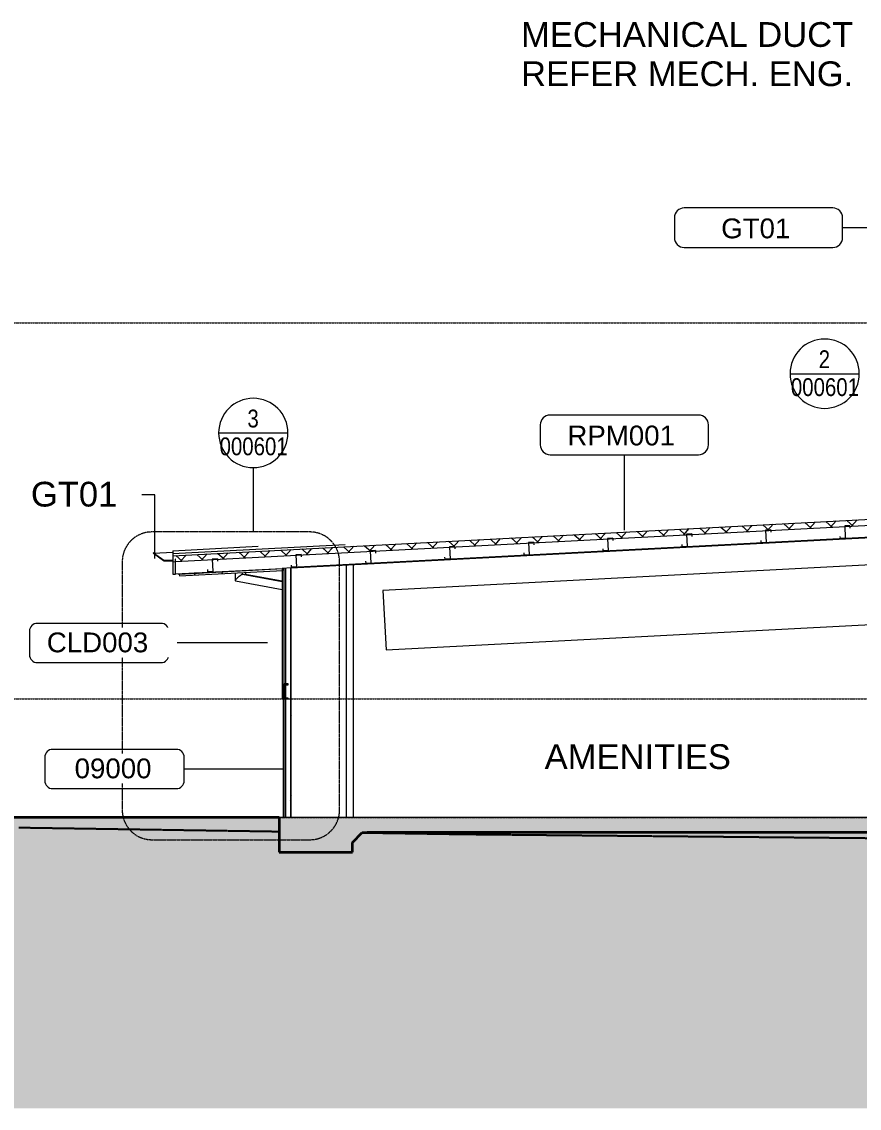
# Model space of a CAD drawing. Header units: millimetres. Extents: x 4237772 to 4686020, y -673 to 29459.
# Drawn here: x 4599357 to 4616284, y -673 to 21281 of the extents above; entities that cross this region are included whole.
import ezdxf

# ---------------------------------------------------------------- set-up
doc = ezdxf.new("R2010")
doc.units = ezdxf.units.MM
for name, pattern in [('AEC_Center', [24, 12, -4, 4, -4]), ('AEC_Double Dash', [39, 15, -4, 6, -4, 6, -4]), ('Existing Ground', [4.5, 3, -1.5])]:
    doc.linetypes.add(name, pattern=pattern)
for name, color, linetype, lineweight in [('A-ANNO-KEYN', 231, 'Continuous', 5), ('A-ANNO-SYMB', 150, 'Continuous', 5), ('A-CLNG', 13, 'Continuous', 5), ('A-CLNG-PATT', 13, 'Continuous', 5), ('A-DETL', 90, 'Continuous', 18), ('A-DETL-GENF', 92, 'Continuous', 5), ('A-FLOR', 192, 'Continuous', 5), ('A-FLOR-LEVL', 51, 'Continuous', 5), ('A-FLOR-PATT', 8, 'Continuous', 15), ('A-GENM', 13, 'Continuous', 5), ('A-GENM-IDEN', 13, 'Continuous', 5), ('A-ROOF', 132, 'Continuous', 5), ('A-ROOF-IDEN', 132, 'Continuous', 5), ('A-ROOF-MCUT', 132, 'Continuous', 5), ('A-ROOF-PATT', 132, 'Continuous', 5), ('A-WALL', 113, 'Continuous', 5), ('A-WALL-PATT', 111, 'Continuous', 5), ('G-ANNO-TEXT', 231, 'Continuous', 5), ('P-SANR-FIXT', 6, 'Continuous', 5), ('S-BEAM', 12, 'Continuous', 5), ('S-COLS', 52, 'Continuous', 5)]:
    doc.layers.add(name, color=color, linetype=linetype, lineweight=lineweight)
doc.styles.add('Arial', font='arial.ttf', dxfattribs={"height": 500})
doc.styles.add('Arial Narrow_1', font='ARIALN.TTF', dxfattribs={"height": 360})
doc.styles.add('Arial_2', font='arial.ttf', dxfattribs={"height": 400})
pattern_1 = [(50, (4639954.8, 10654.8), (1457.472, -127.512), [152.4, -1676.4]), (355, (4639954.8, 10654.8), (-281.94, 1528.454), [121.92, -1341.12]), (100.451, (4640076.2, 10644.2), (1175.54, 1400.93), [129.52, -1424.72]), (46.184, (4639954.8, 11061.2), (2168.63, -336.34), [228.6, -2514.6]), (96.636, (4640135.5, 11033.2), (1899.22, 1979.42), [194.28, -2137.08]), (351.184, (4639954.8, 11061.2), (1899.24, 1979.4), [182.88, -2011.68]), (21, (4640158, 10959.6), (1212.915, -818.12), [152.4, -1676.4]), (326, (4640158, 10959.6), (494.42, 1473.504), [121.92, -1341.12]), (71.451, (4640259, 10891.4), (1707.337, 655.37), [129.52, -1424.72]), (37.5, (4639954.8, 10654.8), (24.7094, 676.44), [67.056, -1257.808, 67.056, -2640.584]), (37.5, (4639954.8, 10654.8), (24.7094, 676.44), [-1391.92, -1294.384, 67.056, -1279.144]), (7.5, (4639954.8, 10654.8), (534.558, 801.444), [67.056, -709.168, 67.056, -1740.408]), (7.5, (4639954.8, 10654.8), (534.558, 801.444), [-843.28, -1227.328, 67.056, -446.024]), (327.5, (4639501.65, 10654.8), (1084.7275, -45.831), [67.056, -440.944, 67.056, -3621.024]), (327.5, (4639501.65, 10654.8), (1084.7275, -45.831), [-575.056, -1517.904, 67.056, -2036.064]), (317.5, (4639298.5, 10654.8), (1185.035, 203.414), [67.056, -593.344, 67.056, -2479.04]), (317.5, (4639298.5, 10654.8), (1185.035, 203.414), [-727.456, -985.52, 67.056, -1426.464])]
pattern_2 = [(0, (4639954.79, 10654.8), (812.8, 203.2), [67.056, -542.544, 67.056, -3793.744]), (0, (4639954.79, 10654.8), (812.8, 203.2), [-676.656, -542.544, 67.056, -1152.144, -2032]), (0, (4639954.79, 10654.8), (812.8, 203.2), [-2438.4, 67.056, -542.544, 67.056, -1355.344]), (0, (4639954.79, 10654.8), (812.8, 203.2), [-3115.056, -339.344, 67.056, -948.944]), (120, (4640259.59, 10756.4), (-582.3764, 602.3054), [67.056, -542.544, 67.056, -3793.744]), (120, (4640259.59, 10756.4), (-582.3764, 602.3054), [-676.656, -542.544, 67.056, -1152.144, -2032]), (120, (4640259.59, 10756.4), (-582.3764, 602.3054), [-2438.4, 67.056, -542.544, 67.056, -1355.344]), (120, (4640259.59, 10756.4), (-582.3764, 602.3054), [-3115.056, -339.344, 67.056, -948.944]), (240, (4640361.19, 11162.8), (-230.4236, -805.5054), [67.056, -542.544, 67.056, -3793.744]), (240, (4640361.19, 11162.8), (-230.4236, -805.5054), [-676.656, -542.544, 67.056, -1152.144, -2032]), (240, (4640361.19, 11162.8), (-230.4236, -805.5054), [-2438.4, 67.056, -542.544, 67.056, -1355.344]), (240, (4640361.19, 11162.8), (-230.4236, -805.5054), [-3115.056, -339.344, 67.056, -948.944])]

# ---------------------------------------------------------------- blocks, each defined once
blk = doc.blocks.new('Mechanical - Condensers - Mechanical - Condensers-1249279-SECTION - GRID A9-A10')
at = {"layer": 'A-GENM', "lineweight": 13}
for p, q in [((4539575, 10602), (4524069, 9790)), ((4524069, 9790), (4524132, 8591)), ((4524132, 8591), (4540775, 9463))]:
    blk.add_line(p, q, dxfattribs=at)
blk = doc.blocks.new('Downpipe - L Spreader - Default-1556046-SECTION - GRID A9-A10')
at = {"layer": 'P-SANR-FIXT'}
for p, q in [((4521083, 10185), (4521083, 10173)), ((4521083, 10143), (4521083, 9990)), ((4522034, 9963), (4521231, 10113)), ((4521233, 10181), (4521233, 10194)), ((4521233, 10109), (4521233, 10151)), ((4521086, 9987), (4522034, 9810))]:
    blk.add_line(p, q, dxfattribs=at)
for points, knots in [([(4521231, 10113), (4521230, 10113), (4521228, 10113), (4521221, 10111), (4521210, 10106), (4521200, 10100), (4521191, 10094), (4521184, 10089), (4521177, 10085), (4521171, 10080), (4521163, 10074), (4521153, 10066), (4521143, 10058), (4521137, 10053), (4521134, 10050)], [0.4809899, 0.4809899, 0.4809899, 0.4809899, 0.5, 0.5833333, 0.6666667, 0.7083333, 0.75, 0.7916667, 0.8125, 0.8333333, 0.875, 0.9166667, 0.9583333, 1, 1, 1, 1]), ([(4521134, 10050), (4521131, 10047), (4521125, 10042), (4521116, 10034), (4521109, 10026), (4521103, 10020), (4521099, 10015), (4521095, 10010), (4521091, 10005), (4521087, 10000), (4521085, 9995), (4521083, 9992), (4521083, 9988), (4521085, 9987), (4521087, 9987)], [0, 0, 0, 0, 0.0416667, 0.0833333, 0.125, 0.1666667, 0.1875, 0.2083333, 0.25, 0.2916667, 0.3333333, 0.375, 0.4166667, 0.5, 0.5, 0.5, 0.5])]:
    blk.add_open_spline(points, degree=3, knots=knots, dxfattribs=at)
blk = doc.blocks.new('Structural Framing 26 - Structural Framing 26-1480178-SECTION - GRID A9-A10')
at = {"layer": 'S-BEAM', "lineweight": 13}
for p, q in [((4522155, 7900), (4522060, 7900)), ((4522060, 7900), (4522060, 7600)), ((4522077, 7616), (4522077, 7884)), ((4522077, 7884), (4522155, 7884)), ((4522155, 7884), (4522155, 7900)), ((4522060, 7600), (4522155, 7600)), ((4522155, 7616), (4522077, 7616)), ((4522155, 7600), (4522155, 7616))]:
    blk.add_line(p, q, dxfattribs=at)
blk = doc.blocks.new('Downpipe - L Spreader - Default-V355-SECTION - GRID A9-A10')
at = {"layer": 'P-SANR-FIXT'}
for p, q in [((4522034, 9974), (4521292, 10113)), ((4521295, 10185), (4521295, 10197)), ((4521295, 10109), (4521295, 10154))]:
    blk.add_line(p, q, dxfattribs=at)
blk.add_open_spline([(4521292, 10113), (4521292, 10113), (4521290, 10113), (4521283, 10111), (4521275, 10108), (4521271, 10105)], degree=3, knots=[0.4809899, 0.4809899, 0.4809899, 0.4809899, 0.5, 0.5833333, 0.6584469, 0.6584469, 0.6584469, 0.6584469], dxfattribs=at)
blk = doc.blocks.new('GT01 - GT01-2642391-SECTION - GRID A9-A10')
at = {"layer": 'A-GENM', "lineweight": 13}
for p, q in [((4519432, 10541), (4519635, 10392)), ((4519637, 10394), (4519433, 10543)), ((4519456, 10556), (4519435, 10553)), ((4519435, 10551), (4519443, 10552)), ((4519823, 10589), (4519821, 10589)), ((4519821, 10589), (4519821, 10393)), ((4519821, 10393), (4519643, 10392)), ((4519643, 10390), (4519823, 10391))]:
    blk.add_line(p, q, dxfattribs=at)
at = {"layer": 'A-GENM'}
for p, q in [((4519433, 10543), (4519821, 10563)), ((4519821, 10589), (4521543, 10681))]:
    blk.add_line(p, q, dxfattribs=at)
at = {"layer": 'A-GENM', "lineweight": 13, "flags": 128}
for points in [[(4519435, 10553), (4519433, 10552), (4519432, 10551), (4519431, 10550), (4519430, 10549), (4519430, 10548), (4519429, 10546), (4519430, 10545), (4519430, 10543), (4519431, 10542), (4519432, 10541)], [(4519432, 10545), (4519431, 10546), (4519432, 10547), (4519432, 10548), (4519433, 10549), (4519433, 10550), (4519434, 10550), (4519435, 10551)], [(4519635, 10392), (4519638, 10391), (4519640, 10390), (4519643, 10390)], [(4519641, 10392), (4519639, 10393), (4519637, 10394)]]:
    blk.add_lwpolyline(points, dxfattribs=at)
blk = doc.blocks.new('Area 51 Ceiling - External FC - Area 51 Ceiling - External FC-2924300-SECTION - GRID A9-A10')
at = {"layer": 'A-CLNG-PATT'}
h = blk.add_hatch(dxfattribs=at)
h.set_pattern_fill('FP_276', color=256, style=0, pattern_type=2)
h.set_pattern_definition([(0, (4557366.2, 10654.8), (812.8, 203.2), [67.056, -542.544, 67.056, -3793.744]), (0, (4557366.2, 10654.8), (812.8, 203.2), [-676.656, -542.544, 67.056, -1152.144, -2032]), (0, (4557366.2, 10654.8), (812.8, 203.2), [-2438.4, 67.056, -542.544, 67.056, -1355.344]), (0, (4557366.2, 10654.8), (812.8, 203.2), [-3115.056, -339.344, 67.056, -948.944]), (120, (4557671, 10756.4), (-582.3764, 602.3054), [67.056, -542.544, 67.056, -3793.744]), (120, (4557671, 10756.4), (-582.3764, 602.3054), [-676.656, -542.544, 67.056, -1152.144, -2032]), (120, (4557671, 10756.4), (-582.3764, 602.3054), [-2438.4, 67.056, -542.544, 67.056, -1355.344]), (120, (4557671, 10756.4), (-582.3764, 602.3054), [-3115.056, -339.344, 67.056, -948.944]), (240, (4557772.6, 11162.8), (-230.4236, -805.5054), [67.056, -542.544, 67.056, -3793.744]), (240, (4557772.6, 11162.8), (-230.4236, -805.5054), [-676.656, -542.544, 67.056, -1152.144, -2032]), (240, (4557772.6, 11162.8), (-230.4236, -805.5054), [-2438.4, 67.056, -542.544, 67.056, -1355.344]), (240, (4557772.6, 11162.8), (-230.4236, -805.5054), [-3115.056, -339.344, 67.056, -948.944])])
h.paths.add_polyline_path([(4519954, 10084), (4522048, 10194), (4522047, 10224), (4519953, 10114)])
h = blk.add_hatch(dxfattribs=at)
h.set_pattern_fill('FP_281', color=256, style=0, pattern_type=2)
h.set_pattern_definition([(92.681, (4515379.02, 10129.8), (-391.649, -0.0004), []), (180, (4515379, 10129.8), (112.24, -2397.1), [])])
h.paths.add_polyline_path([(4522211, 10202), (4522211, 10203), (4522211, 10203)])
at = {"layer": 'A-CLNG', "lineweight": 13}
for p, q in [((4522047, 10224), (4519953, 10114)), ((4519953, 10114), (4519954, 10084)), ((4519954, 10084), (4522048, 10194)), ((4522048, 10194), (4522047, 10224))]:
    blk.add_line(p, q, dxfattribs=at)
blk = doc.blocks.new('Section - Type 1-207233-SECTION - GRID A9-A10')
at = {"layer": 'A-ANNO-SYMB'}
blk.add_line((4532295, 14169), (4533695, 14169), dxfattribs=at)
for start, end in [(0, 180), (180, 360)]:
    blk.add_arc((4532995, 14169), 700, start, end, dxfattribs=at)
blk = doc.blocks.new('T-Keynote-ANZRS - Keynote Value _2mm Opaque_ box-1903833-SECTION - GRID A9-A10')
at = {"layer": 'A-ANNO-KEYN'}
for p, q in [((4519583, 9125), (4517084, 9125)), ((4516924, 8965), (4516924, 8491)), ((4519743, 8491), (4519743, 8965)), ((4517084, 8331), (4519583, 8331))]:
    blk.add_line(p, q, dxfattribs=at)
for centre, start, end in [((4517084, 8965), 90, 180), ((4519583, 8965), 0, 90), ((4517084, 8491), 180, 270), ((4519583, 8491), 270, 360)]:
    blk.add_arc(centre, 160, start, end, dxfattribs=at)
blk = doc.blocks.new('Roof Tag - Roof Tag 17W-1080807-SECTION - GRID A9-A10')
at = {"layer": 'A-ROOF-IDEN'}
for p, q in [((4565241, 19514), (4562241, 19514)), ((4562041, 19314), (4562041, 18914)), ((4565441, 18914), (4565441, 19314)), ((4562241, 18714), (4565241, 18714))]:
    blk.add_line(p, q, dxfattribs=at)
for centre, start, end in [((4562241, 19314), 90, 180), ((4565241, 19314), 0, 90), ((4562241, 18914), 180, 270), ((4565241, 18914), 270, 0)]:
    blk.add_arc(centre, 200, start, end, dxfattribs=at)

msp = doc.modelspace()

# ---------------------------------------------------------------- hatches: boundary and pattern name
at = {"layer": 'A-DETL-GENF'}
h = msp.add_hatch(dxfattribs=at)
h.set_pattern_fill('FP_282', color=9, style=0, pattern_type=2)
h.set_pattern_definition([(135, (4639954.8, 10743.2), (-707.1068, 6e-14), [500, -500]), (135, (4640087.37, 10875.77), (-707.1068, 6e-14), [500, -500]), (135, (4640219.95, 11008.35), (-707.1068, 6e-14), [500, -500]), (45, (4639954.8, 10654.8), (0, 707.1068), [500, -500]), (45, (4640087.37, 10522.2), (0, 707.1068), [500, -500]), (45, (4640219.95, 10389.63), (0, 707.1068), [500, -500])])
h.paths.add_polyline_path([(4665066, -673), (4680903, -673), (4680903, 3615), (4680122, 3725), (4674224, 3814), (4672445, 4650), (4667826, 4877), (4661463, 5030), (4661463, 4300), (4659063, 4300), (4659063, 4590), (4658763, 4893), (4658763, 4900), (4641993, 4900), (4641793, 4700), (4641793, 4500), (4639993, 4500), (4639993, 4700), (4639793, 4900), (4623341, 4900), (4623050, 4609), (4623050, 4300), (4620024, 4300), (4620023, 4610), (4619733, 4900), (4606240, 4900), (4606040, 4700), (4606040, 4500), (4604562, 4500), (4604562, 5200), (4580953, 5200), (4578063, 4733), (4577487, 4706), (4575614, 4377), (4574351, 4493), (4574119, 4431), (4569865, 5062), (4554206, 5062), (4554206, -673), (4661107, -673)])
h.paths.add_polyline_path([(4593644, 5000), (4594171, 5000), (4594171, 5000), (4594071, 5000)])
h = msp.add_hatch(dxfattribs=at)
h.set_pattern_fill('FP_274', style=0, pattern_type=2)
h.set_pattern_definition(pattern_1)
h.paths.add_polyline_path([(4659063, 4300), (4661463, 4300), (4661463, 5200), (4658763, 5200), (4658763, 4890), (4659063, 4590), (4659063, 4500)])
h.paths.add_polyline_path([(4623023, 4300), (4623041, 4301), (4623041, 4600), (4623341, 4900), (4623341, 5200), (4619733, 5200), (4619733, 4900), (4620033, 4600), (4620033, 4300)])
h.paths.add_polyline_path([(4606040, 4500), (4606040, 4700), (4606240, 4900), (4606340, 4900), (4606340, 5200), (4604562, 5200), (4604562, 4500), (4605677, 4500)])
h.paths.add_polyline_path([(4641793, 4500), (4641793, 4700), (4641993, 4900), (4642203, 4900), (4642203, 5200), (4639583, 5200), (4639583, 4900), (4639793, 4900), (4639993, 4700), (4639993, 4500)])
at = {"layer": 'A-FLOR-PATT', "lineweight": 5}
h = msp.add_hatch(dxfattribs=at)
h.set_pattern_fill('FP_274', color=256, style=0, pattern_type=2)
h.set_pattern_definition(pattern_1)
h.paths.add_polyline_path([(4658763, 4900), (4658763, 5200), (4642203, 5200), (4642203, 4900), (4657147, 4900)])
h.paths.add_polyline_path([(4607657, 4900), (4619733, 4900), (4619733, 5200), (4606340, 5200), (4606340, 4900)])
h.paths.add_polyline_path([(4623341, 4900), (4639583, 4900), (4639583, 5200), (4623341, 5200)])
at = {"layer": 'A-ROOF-PATT'}
h = msp.add_hatch(dxfattribs=at)
h.set_pattern_fill('FP_277', color=256, angle=225, style=0, pattern_type=2)
h.set_pattern_definition([(48, (4639954.8, 10654.8), (-222.9434, 200.7392), []), (138, (4639954.8, 10654.8), (-200.7392, -222.9434), [])])
h.paths.add_polyline_path([(4602412, 10371), (4620976, 11343), (4620976, 11464), (4602412, 10491), (4602412, 10425)])
h = msp.add_hatch(dxfattribs=at)
h.set_pattern_fill('FP_279', color=256, style=0, pattern_type=2)
h.set_pattern_definition([(90, (4597975.99, 10033.01), (-108.416, 7e-15), [])])
h.paths.add_polyline_path([(4602466, 10120), (4603202, 10162), (4602466, 10123)])
at = {"layer": 'A-WALL-PATT'}
h = msp.add_hatch(dxfattribs=at)
h.set_pattern_fill('FP_276', color=256, style=0, pattern_type=2)
h.set_pattern_definition(pattern_2)
h.paths.add_polyline_path([(4604800, 7600), (4604800, 10245), (4604787, 10245), (4604787, 7600)])
h = msp.add_hatch(dxfattribs=at)
h.set_pattern_fill('FP_276', color=256, style=0, pattern_type=2)
h.set_pattern_definition(pattern_2)
h.paths.add_polyline_path([(4604643, 5200), (4604653, 5200), (4604653, 7600), (4604643, 7600), (4604643, 6293)])
h = msp.add_hatch(dxfattribs=at)
h.set_pattern_fill('FP_276', color=256, style=0, pattern_type=2)
h.set_pattern_definition(pattern_2)
h.paths.add_polyline_path([(4604800, 5200), (4604800, 7600), (4604787, 7600), (4604787, 5200)])

# ---------------------------------------------------------------- linework, layer by layer
at = {"layer": 'A-ANNO-KEYN'}
for p, q in [((4604323, 8728), (4602332, 8728)), ((4604656, 6181), (4602642, 6181))]:
    msp.add_line(p, q, dxfattribs=at)
at = {"layer": 'A-ANNO-SYMB'}
msp.add_line((4604038, 10971), (4604038, 12271), dxfattribs=at)
at = {"layer": 'A-ANNO-SYMB', "linetype": 'AEC_Double Dash'}
for p, q in [((4605181, 10971), (4601988, 10971)), ((4601388, 10371), (4601388, 5353)), ((4605781, 5353), (4605781, 10371)), ((4601988, 4753), (4605181, 4753))]:
    msp.add_line(p, q, dxfattribs=at)
for centre, start, end in [((4601988, 10371), 90, 180), ((4605181, 10371), 0, 90), ((4601988, 5353), 180, 270), ((4605181, 5353), 270, 0)]:
    msp.add_arc(centre, 600, start, end, dxfattribs=at)
at = {"layer": 'A-DETL', "lineweight": 5}
msp.add_line((4604817, 10257), (4621222, 11117), dxfattribs=at)
at = {"layer": 'A-DETL', "lineweight": 13}
for p, q in [((4614496, 11015), (4614391, 11009)), ((4614391, 11009), (4614404, 10760)), ((4614496, 11015), (4614499, 10965)), ((4616094, 11098), (4615989, 11093)), ((4615989, 11093), (4616002, 10843)), ((4616094, 11098), (4616096, 11049)), ((4609703, 10764), (4609598, 10758)), ((4609598, 10758), (4609611, 10508)), ((4609703, 10764), (4609705, 10714)), ((4611300, 10847), (4611196, 10842)), ((4611196, 10842), (4611209, 10592)), ((4611300, 10847), (4611303, 10797)), ((4612898, 10931), (4612793, 10926)), ((4612793, 10926), (4612806, 10676)), ((4612898, 10931), (4612901, 10881)), ((4614304, 10754), (4614302, 10799)), ((4614404, 10760), (4614304, 10754)), ((4615902, 10838), (4615900, 10883)), ((4616002, 10843), (4615902, 10838)), ((4606507, 10596), (4606402, 10591)), ((4606402, 10591), (4606415, 10341)), ((4606507, 10596), (4606510, 10546)), ((4608105, 10680), (4608000, 10674)), ((4608000, 10674), (4608013, 10425)), ((4608105, 10680), (4608107, 10630)), ((4609511, 10503), (4609509, 10548)), ((4611109, 10587), (4611106, 10632)), ((4611209, 10592), (4611109, 10587)), ((4612707, 10671), (4612704, 10716)), ((4612806, 10676), (4612707, 10671)), ((4603311, 10429), (4603207, 10423)), ((4603207, 10423), (4603220, 10173)), ((4603311, 10429), (4603314, 10379)), ((4605003, 10517), (4604898, 10512)), ((4604898, 10512), (4604911, 10262)), ((4605003, 10517), (4605005, 10467)), ((4606315, 10336), (4606313, 10381)), ((4606415, 10341), (4606315, 10336)), ((4607913, 10419), (4607911, 10464)), ((4608013, 10425), (4607913, 10419)), ((4609611, 10508), (4609511, 10503)), ((4603120, 10168), (4603117, 10213)), ((4603220, 10173), (4603120, 10168)), ((4604811, 10257), (4604809, 10302)), ((4604911, 10262), (4604811, 10257))]:
    msp.add_line(p, q, dxfattribs=at)
at = {"layer": 'A-DETL', "lineweight": 35}
for p, q in [((4604562, 5200), (4580953, 5200)), ((4604562, 5200), (4604562, 4500)), ((4606040, 4700), (4606240, 4900)), ((4606240, 4900), (4606340, 4900)), ((4619733, 4900), (4606340, 4900)), ((4606040, 4500), (4606040, 4700)), ((4604562, 4500), (4606040, 4500))]:
    msp.add_line(p, q, dxfattribs=at)
at = {"layer": 'A-DETL', "lineweight": 15}
msp.add_line((4606340, 5200), (4604562, 5200), dxfattribs=at)
at = {"layer": 'A-DETL', "linetype": 'Existing Ground', "lineweight": 25}
for p, q in [((4599297, 5000), (4604562, 4920)), ((4606235, 4895), (4608296, 4864)), ((4608296, 4864), (4619648, 4757))]:
    msp.add_line(p, q, dxfattribs=at)
at = {"layer": 'A-FLOR', "lineweight": 15}
msp.add_line((4619733, 5200), (4606340, 5200), dxfattribs=at)
at = {"layer": 'A-FLOR-LEVL', "linetype": 'AEC_Center'}
for p, q in [((4546709, 15200), (4686020, 15200)), ((4546709, 7600), (4686020, 7600)), ((4546709, 5200), (4686020, 5200))]:
    msp.add_line(p, q, dxfattribs=at)
at = {"layer": 'A-GENM-IDEN'}
for p, q in [((4602049, 11723), (4601302, 11723)), ((4602049, 10432), (4602049, 11723))]:
    msp.add_line(p, q, dxfattribs=at)
at = {"layer": 'A-ROOF'}
for p, q in [((4602412, 10491), (4620976, 11464)), ((4602466, 10373), (4620976, 11343)), ((4602412, 10371), (4602466, 10373))]:
    msp.add_line(p, q, dxfattribs=at)
at = {"layer": 'A-ROOF', "lineweight": 15}
for p, q in [((4604800, 10245), (4620976, 11093)), ((4605891, 10713), (4602412, 10531)), ((4602412, 10391), (4602412, 10120)), ((4602412, 10120), (4602466, 10123)), ((4602466, 10123), (4604622, 10236))]:
    msp.add_line(p, q, dxfattribs=at)
at = {"layer": 'A-ROOF-IDEN'}
for p, q in [((4618044, 17119), (4615948, 17119)), ((4611536, 11870), (4611536, 12534)), ((4611536, 11007), (4611536, 11870))]:
    msp.add_line(p, q, dxfattribs=at)
at = {"layer": 'A-ROOF-MCUT'}
for p, q in [((4602465, 10425), (4602460, 10425)), ((4602465, 10120), (4602465, 10425)), ((4602412, 10120), (4602412, 10120)), ((4602412, 10120), (4602465, 10120))]:
    msp.add_line(p, q, dxfattribs=at)
at = {"layer": 'A-WALL'}
for p, q in [((4604800, 10245), (4604622, 10236)), ((4604653, 10238), (4604653, 7600)), ((4604690, 10240), (4604690, 5200)), ((4604787, 10245), (4604787, 7600)), ((4604690, 7600), (4604643, 7600)), ((4604653, 7600), (4604653, 5200)), ((4604787, 7600), (4604787, 5200))]:
    msp.add_line(p, q, dxfattribs=at)
at = {"layer": 'A-WALL', "lineweight": 13}
for p, q in [((4604622, 10236), (4604622, 7600)), ((4604800, 5200), (4604800, 10245)), ((4604622, 7600), (4604643, 7600)), ((4604643, 7600), (4604643, 5200))]:
    msp.add_line(p, q, dxfattribs=at)
at = {"layer": 'S-COLS'}
for p, q in [((4605911, 10304), (4605911, 5200)), ((4606051, 10305), (4605929, 10305)), ((4606051, 10305), (4606061, 10305)), ((4606061, 5200), (4606061, 10305))]:
    msp.add_line(p, q, dxfattribs=at)

# ---------------------------------------------------------------- block references
at = {"layer": 'A-ANNO-KEYN'}
for p in [(82589, 0), (82899, -2546)]:
    msp.add_blockref('T-Keynote-ANZRS - Keynote Value _2mm Opaque_ box-1903833-SECTION - GRID A9-A10', p, dxfattribs=at)
at = {"layer": 'A-ANNO-SYMB'}
for p in [(82589, 0), (71042, -1197)]:
    msp.add_blockref('Section - Type 1-207233-SECTION - GRID A9-A10', p, dxfattribs=at)
at = {"layer": 'A-CLNG'}
msp.add_blockref('Area 51 Ceiling - External FC - Area 51 Ceiling - External FC-2924300-SECTION - GRID A9-A10', (82589, 0), dxfattribs=at)
at = {"layer": 'A-GENM'}
for name in ['Mechanical - Condensers - Mechanical - Condensers-1249279-SECTION - GRID A9-A10', 'GT01 - GT01-2642391-SECTION - GRID A9-A10']:
    msp.add_blockref(name, (82589, 0), dxfattribs=at)
at = {"layer": 'A-ROOF-IDEN'}
for p in [(50507, -1995), (47795, -6181)]:
    msp.add_blockref('Roof Tag - Roof Tag 17W-1080807-SECTION - GRID A9-A10', p, dxfattribs=at)
at = {"layer": 'P-SANR-FIXT'}
for name in ['Downpipe - L Spreader - Default-1556046-SECTION - GRID A9-A10', 'Downpipe - L Spreader - Default-V355-SECTION - GRID A9-A10']:
    msp.add_blockref(name, (82589, 0), dxfattribs=at)
at = {"layer": 'S-BEAM'}
msp.add_blockref('Structural Framing 26 - Structural Framing 26-1480178-SECTION - GRID A9-A10', (82589, 0), dxfattribs=at)

# ---------------------------------------------------------------- texts
at = {"layer": 'A-ANNO-SYMB', "char_height": 360, "attachment_point": 1, "style": 'Arial Narrow_1'}
for s, insert, width in [('2', (4615464, 14641), 272.57), ('000601', (4614902, 14078), 1635.44), ('3', (4603918, 13443), 272.57), ('000601', (4603356, 12881), 1635.44)]:
    msp.add_mtext(s, dxfattribs=dict(at, insert=insert, width=width))
at = {"layer": 'G-ANNO-TEXT', "color": 7, "char_height": 500, "attachment_point": 1, "style": 'Arial'}
for s, insert, width in [('MECHANICAL DUCT ', (4609449, 21273), 8353.58), ('REFER MECH. ENG.', (4609449, 20480), 8113.08)]:
    msp.add_mtext(s, dxfattribs=dict(at, insert=insert, width=width))

# ---------------------------------------------------------------- next in the draw order: texts
at = {"layer": 'A-ANNO-KEYN', "char_height": 400, "attachment_point": 1, "style": 'Arial_2', "bg_fill": 3, "box_fill_scale": 1.25, "bg_fill_color": 256, "bg_fill_true_color": 13158600, "bg_fill_transparency": 0}
for s, insert, width in [('CLD003', (4599864, 8940), 2533.33), ('09000', (4600426, 6394), 1924.05)]:
    msp.add_mtext(s, dxfattribs=dict(at, insert=insert, width=width))
at = {"layer": 'A-GENM-IDEN', "insert": (4599542, 11985), "char_height": 500, "width": 2116.45, "attachment_point": 1, "style": 'Arial', "bg_fill": 3, "box_fill_scale": 1.25, "bg_fill_color": 256, "bg_fill_true_color": 13158600, "bg_fill_transparency": 0}
msp.add_mtext('GT01', dxfattribs=at)
at = {"layer": 'A-ROOF-IDEN', "char_height": 400, "attachment_point": 1, "style": 'Arial_2', "bg_fill": 3, "box_fill_scale": 1.25, "bg_fill_color": 256, "bg_fill_true_color": 13158600, "bg_fill_transparency": 0}
for s, insert, width in [('GT01', (4613493, 17305), 1715.61), ('RPM001', (4610385, 13120), 2677.64)]:
    msp.add_mtext(s, dxfattribs=dict(at, insert=insert, width=width))
at = {"layer": 'G-ANNO-TEXT', "color": 7, "insert": (4609925, 6682), "char_height": 500, "width": 4553.59, "attachment_point": 1, "style": 'Arial', "bg_fill": 3, "box_fill_scale": 1.25, "bg_fill_color": 256, "bg_fill_true_color": 13158600, "bg_fill_transparency": 0}
msp.add_mtext('AMENITIES', dxfattribs=at)

doc.saveas('drawing.dxf')
